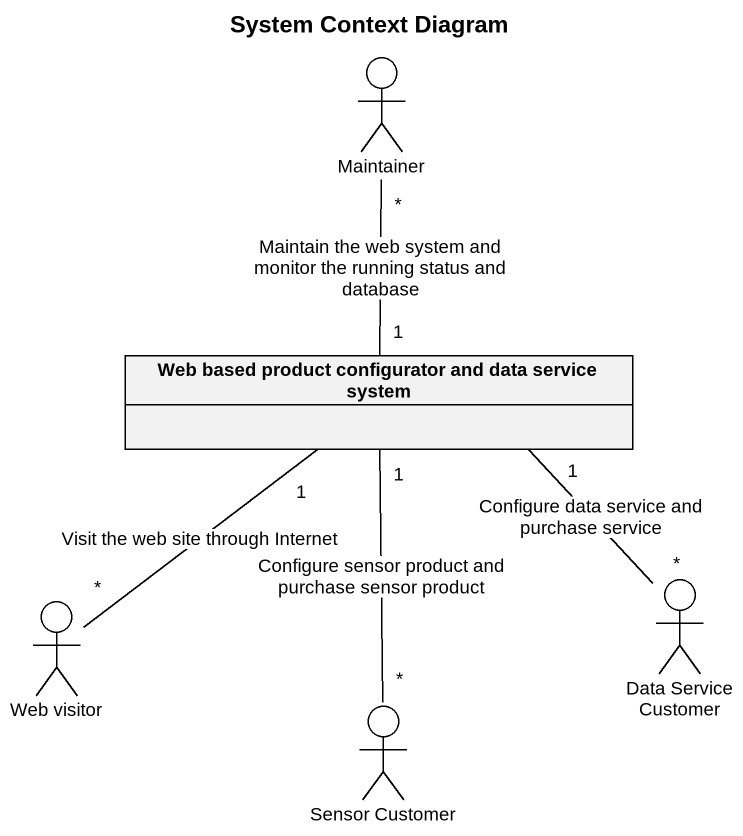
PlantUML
@startuml
title System Context Diagram
allowmixing
hide circle
hide empty members
actor Maintainer
class "Web based product configurator and data service system" as Web_based_product
actor "Web visitor" as Web_visitor
actor "Data Service Customer" as Data_Service_Customer
actor "Sensor Customer" as Sensor_Customer
Maintainer "*" -- "1" Web_based_product : Maintain the web system and monitor the running status and database
Web_visitor "*" -up- "1" Web_based_product : Visit the web site through Internet
Data_Service_Customer "*" -up- "1" Web_based_product : Configure data service and purchase service
Sensor_Customer "*" -up- "1" Web_based_product : Configure sensor product and purchase sensor product
@enduml
